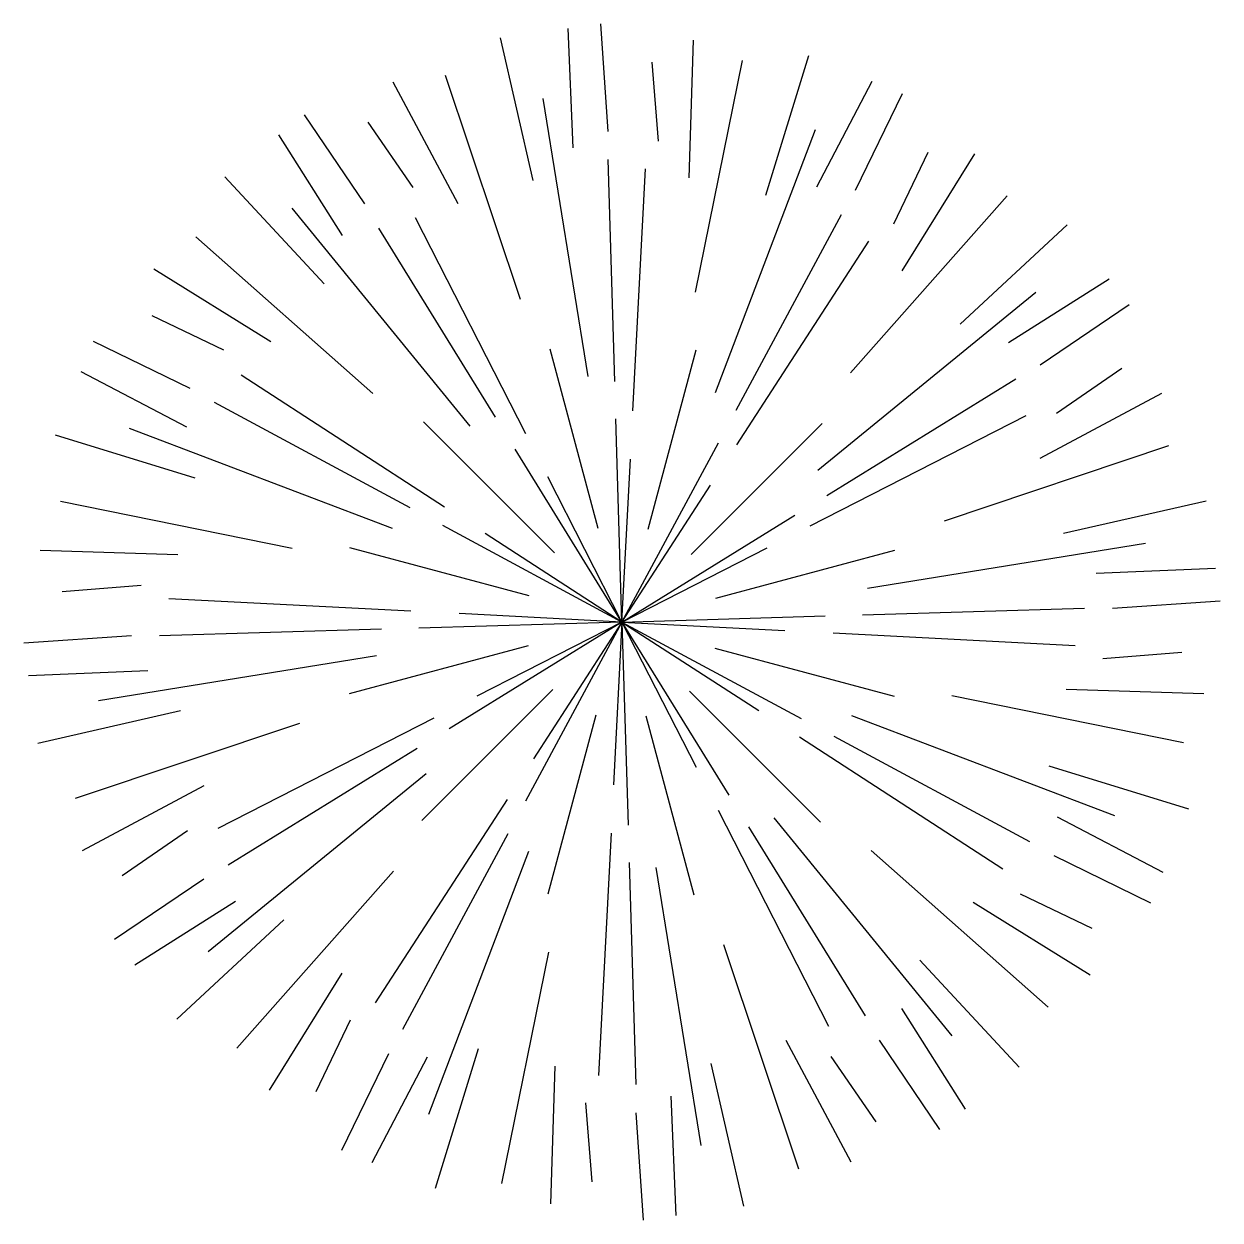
# Model space of a CAD drawing. Extents: x 144.9 to 174.8, y 257.4 to 287.4.
import ezdxf

# ---------------------------------------------------------------- set-up
doc = ezdxf.new("R2010")
doc.units = 0
doc.header["$LTSCALE"] = 12
doc.header["$MEASUREMENT"] = 0
doc.layers.get('0').update_dxf_attribs({"linetype": 'CONTINUOUS'})

# ---------------------------------------------------------------- blocks, each defined once
blk = doc.blocks.new('TREEE')
for p, q in [((-0.0122, 0.11864), (-0.01345, 0.14843)), ((-0.00344, 0.12273), (-0.00531, 0.1496)), ((-0.02221, 0.11046), (-0.03035, 0.1461)), ((0.01681, 0.1111), (0.01791, 0.14554)), ((0.03599, 0.10677), (0.04677, 0.1417)), ((0.0091, 0.12027), (0.00753, 0.14006)), ((0.01839, 0.08254), (0.03016, 0.14048)), ((-0.04099, 0.10462), (-0.05726, 0.135)), ((-0.02535, 0.08067), (-0.04412, 0.13674)), ((0.04875, 0.10885), (0.06257, 0.13527)), ((0.05839, 0.10801), (0.0702, 0.13221)), ((-0.00844, 0.0614), (-0.0197, 0.13091)), ((-0.06434, 0.10457), (-0.0794, 0.1269)), ((-0.05225, 0.10871), (-0.06351, 0.12506)), ((0.02339, 0.05739), (0.04839, 0.12322)), ((-0.06989, 0.09665), (-0.08587, 0.12182)), ((0.06802, 0.0996), (0.07655, 0.11754)), ((0.07011, 0.08781), (0.08828, 0.11709)), ((-0.00179, 0.06018), (-0.00344, 0.11572)), ((-0.07447, 0.08456), (-0.09933, 0.11135)), ((0.00272, 0.05279), (0.00584, 0.11339)), ((0.05719, 0.06229), (0.09636, 0.10658)), ((-0.03801, 0.04895), (-0.08252, 0.10352)), ((0.02854, 0.05302), (0.05488, 0.10194)), ((-0.02404, 0.04708), (-0.05163, 0.10112)), ((0.08456, 0.07447), (0.11135, 0.09933)), ((-0.06229, 0.05719), (-0.10658, 0.09636)), ((-0.03164, 0.05123), (-0.06084, 0.0985)), ((0.02875, 0.04436), (0.06176, 0.09528)), ((-0.08781, 0.07011), (-0.11709, 0.08828)), ((0.09665, 0.06989), (0.12182, 0.08587)), ((0.04895, 0.03801), (0.10352, 0.08252)), ((0.10457, 0.06434), (0.1269, 0.0794)), ((-0.0996, 0.06802), (-0.11754, 0.07655)), ((-0.10801, 0.05839), (-0.13221, 0.0702)), ((-0.00594, 0.02343), (-0.01794, 0.06821)), ((0.00657, 0.02326), (0.01857, 0.06804)), ((0.10871, 0.05225), (0.12506, 0.06351)), ((-0.10885, 0.04875), (-0.13527, 0.06257)), ((-0.04436, 0.02875), (-0.09528, 0.06176)), ((0.05123, 0.03164), (0.0985, 0.06084)), ((0.10462, 0.04099), (0.135, 0.05726)), ((-0.05302, 0.02854), (-0.10194, 0.05488)), ((0.04708, 0.02404), (0.10112, 0.05163)), ((-0.05739, 0.02339), (-0.12322, 0.04839)), ((-0.01686, 0.01732), (-0.04964, 0.0501)), ((0, 0), (-0.00151, 0.05084)), ((0.01732, 0.01686), (0.0501, 0.04964)), ((-0.10677, 0.03599), (-0.1417, 0.04677)), ((0, 0), (-0.02673, 0.04327)), ((0, 0), (0.02411, 0.04478)), ((0.08067, 0.02535), (0.13674, 0.04412)), ((0, 0), (0.0021, 0.0407)), ((0, 0), (-0.01853, 0.03629)), ((0, 0), (0.02216, 0.03419)), ((-0.08254, 0.01839), (-0.14048, 0.03016)), ((0.11046, 0.02221), (0.1461, 0.03035)), ((0, 0), (-0.04478, 0.02411)), ((0, 0), (0.04327, 0.02673)), ((0, 0), (-0.03419, 0.02216)), ((-0.02326, 0.00657), (-0.06804, 0.01857)), ((0, 0), (0.03629, 0.01853)), ((0.0614, 0.00844), (0.13091, 0.0197)), ((-0.1111, 0.01681), (-0.14554, 0.01791)), ((0.02343, 0.00594), (0.06821, 0.01794)), ((0.11864, 0.0122), (0.14843, 0.01345)), ((-0.12027, 0.0091), (-0.14006, 0.00753)), ((-0.05279, 0.00272), (-0.11339, 0.00584)), ((0.06018, 0.00179), (0.11572, 0.00344)), ((0.12273, 0.00344), (0.1496, 0.00531)), ((0, 0), (-0.05084, -0.00151)), ((0, 0), (-0.0407, 0.0021)), ((0, 0), (-0.03629, -0.01853)), ((0, 0), (-0.02411, -0.04478)), ((0, 0), (-0.0021, -0.0407)), ((0, 0), (0.05084, 0.00151)), ((0, 0), (0.0407, -0.0021)), ((0, 0), (0.04478, -0.02411)), ((-0.06018, -0.00179), (-0.11572, -0.00344)), ((0, 0), (-0.04327, -0.02673)), ((0, 0), (-0.02216, -0.03419)), ((0, 0), (0.01853, -0.03629)), ((0, 0), (0.00151, -0.05084)), ((0, 0), (0.03419, -0.02216)), ((0, 0), (0.02673, -0.04327)), ((0.05279, -0.00272), (0.11339, -0.00584)), ((-0.12273, -0.00344), (-0.1496, -0.00531)), ((-0.02343, -0.00594), (-0.06821, -0.01794)), ((-0.0614, -0.00844), (-0.13091, -0.0197)), ((0.02326, -0.00657), (0.06804, -0.01857)), ((0.12027, -0.0091), (0.14006, -0.00753)), ((-0.11864, -0.0122), (-0.14843, -0.01345)), ((-0.01732, -0.01686), (-0.0501, -0.04964)), ((0.01686, -0.01732), (0.04964, -0.0501)), ((0.1111, -0.01681), (0.14554, -0.01791)), ((0.08254, -0.01839), (0.14048, -0.03016)), ((-0.11046, -0.02221), (-0.1461, -0.03035)), ((-0.00657, -0.02326), (-0.01857, -0.06804)), ((0.00594, -0.02343), (0.01794, -0.06821)), ((0.05739, -0.02339), (0.12322, -0.04839)), ((-0.08067, -0.02535), (-0.13674, -0.04412)), ((-0.04708, -0.02404), (-0.10112, -0.05163)), ((0.04436, -0.02875), (0.09528, -0.06176)), ((0.05302, -0.02854), (0.10194, -0.05488)), ((-0.05123, -0.03164), (-0.0985, -0.06084)), ((-0.04895, -0.03801), (-0.10352, -0.08252)), ((0.10677, -0.03599), (0.1417, -0.04677)), ((-0.10462, -0.04099), (-0.135, -0.05726)), ((-0.02875, -0.04436), (-0.06176, -0.09528)), ((0.02404, -0.04708), (0.05163, -0.10112)), ((0.03801, -0.04895), (0.08252, -0.10352)), ((0.10885, -0.04875), (0.13527, -0.06257)), ((-0.10871, -0.05225), (-0.12506, -0.06351)), ((-0.02854, -0.05302), (-0.05488, -0.10194)), ((-0.00272, -0.05279), (-0.00584, -0.11339)), ((0.03164, -0.05123), (0.06084, -0.0985)), ((-0.02339, -0.05739), (-0.04839, -0.12322)), ((0.06229, -0.05719), (0.10658, -0.09636)), ((0.10801, -0.05839), (0.13221, -0.0702)), ((-0.05719, -0.06229), (-0.09636, -0.10658)), ((0.00179, -0.06018), (0.00344, -0.11572)), ((0.00844, -0.0614), (0.0197, -0.13091)), ((-0.10457, -0.06434), (-0.1269, -0.0794)), ((0.0996, -0.06802), (0.11754, -0.07655)), ((-0.09665, -0.06989), (-0.12182, -0.08587)), ((0.08781, -0.07011), (0.11709, -0.08828)), ((-0.08456, -0.07447), (-0.11135, -0.09933)), ((0.02535, -0.08067), (0.04412, -0.13674)), ((-0.01839, -0.08254), (-0.03016, -0.14048)), ((0.07447, -0.08456), (0.09933, -0.11135)), ((-0.07011, -0.08781), (-0.08828, -0.11709)), ((0.06989, -0.09665), (0.08587, -0.12182)), ((-0.06802, -0.0996), (-0.07655, -0.11754)), ((0.04099, -0.10462), (0.05726, -0.135)), ((0.06434, -0.10457), (0.0794, -0.1269)), ((-0.03599, -0.10677), (-0.04677, -0.1417)), ((-0.05839, -0.10801), (-0.0702, -0.13221)), ((-0.04875, -0.10885), (-0.06257, -0.13527)), ((0.02221, -0.11046), (0.03035, -0.1461)), ((0.05225, -0.10871), (0.06351, -0.12506)), ((-0.01681, -0.1111), (-0.01791, -0.14554)), ((0.0122, -0.11864), (0.01345, -0.14843)), ((-0.0091, -0.12027), (-0.00753, -0.14006)), ((0.00344, -0.12273), (0.00531, -0.1496))]:
    blk.add_line(p, q)

msp = doc.modelspace()

# ---------------------------------------------------------------- block references
at = {"xscale": 100, "yscale": 100, "zscale": 100}
msp.add_blockref('TREEE', (159.878, 272.397), dxfattribs=at)

doc.saveas('drawing.dxf')
